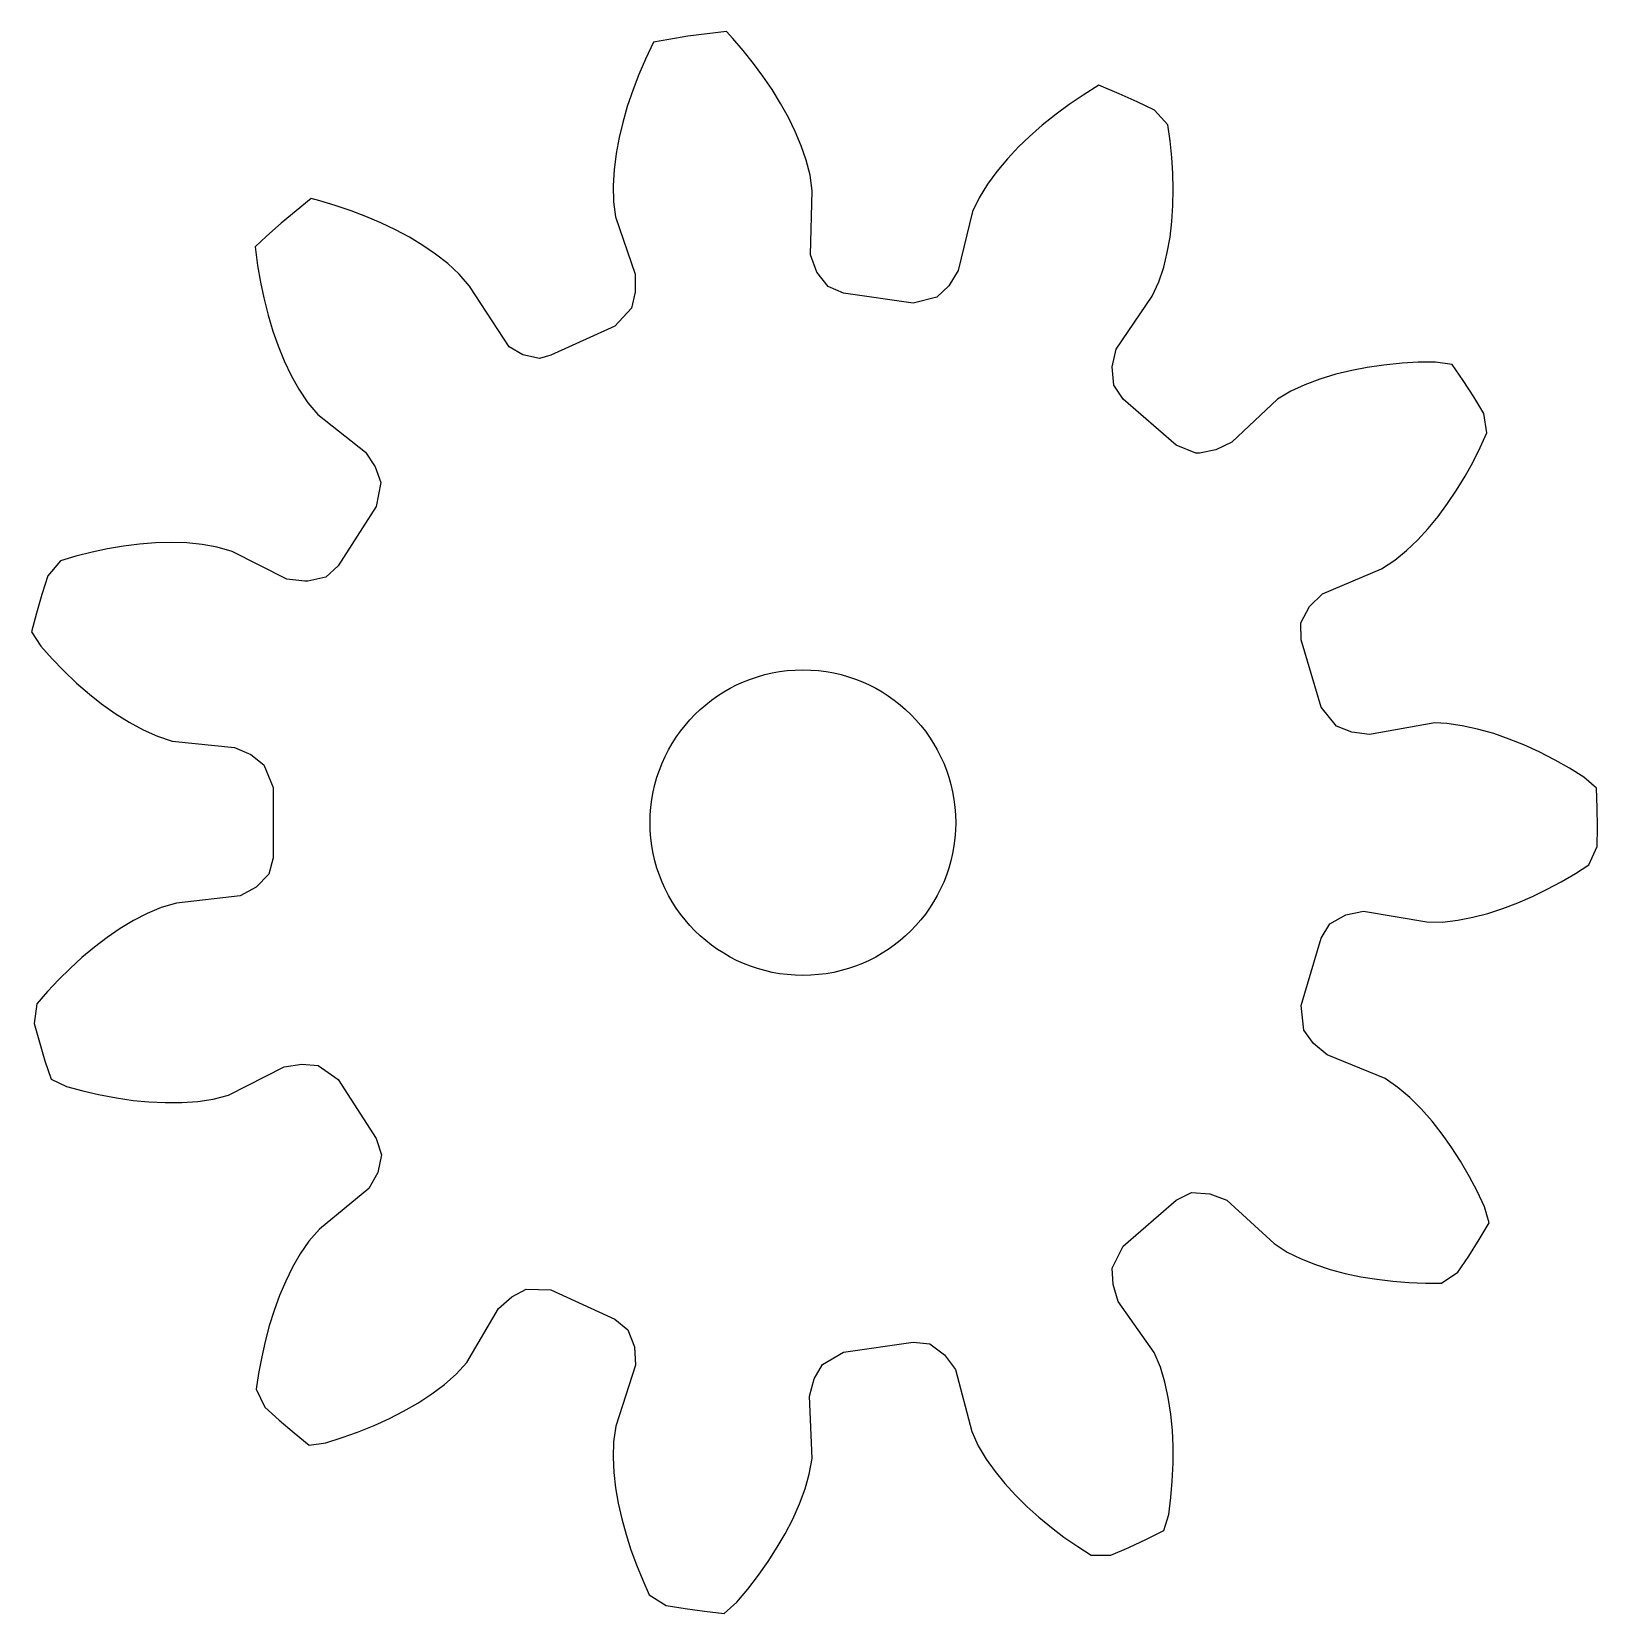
# Model space of a CAD drawing. Extents: x -12.6 to 13, y -12.9 to 12.9.
import ezdxf

# ---------------------------------------------------------------- set-up
doc = ezdxf.new("R2010")
doc.units = 0
doc.header["$MEASUREMENT"] = 0

msp = doc.modelspace()

# ---------------------------------------------------------------- linework, layer by layer
at = {"color": 13}
msp.add_lwpolyline([(10.208, -1.623), (10.466, -1.626), (10.716, -1.597), (10.964, -1.549), (11.209, -1.484), (11.451, -1.406), (11.696, -1.313), (11.94, -1.207), (12.178, -1.091), (12.406, -0.969), (12.641, -0.83), (12.862, -0.689), (12.994, -0.393), (13, -0.074), (12.998, 0.244), (12.988, 0.563), (12.779, 0.743), (12.541, 0.891), (12.311, 1.021), (12.046, 1.157), (11.794, 1.272), (11.558, 1.367), (11.303, 1.456), (11.04, 1.53), (10.785, 1.586), (10.534, 1.62), (10.34, 1.63), (9.269, 1.44), (8.982, 1.478), (8.73, 1.576), (8.478, 1.89), (8.154, 2.993), (8.147, 3.269), (8.288, 3.535), (8.5, 3.743), (9.465, 4.153), (9.683, 4.291), (9.879, 4.45), (10.061, 4.624), (10.232, 4.811), (10.393, 5.008), (10.55, 5.219), (10.697, 5.44), (10.835, 5.666), (10.96, 5.892), (11.083, 6.136), (11.193, 6.374), (11.144, 6.694), (10.976, 6.966), (10.802, 7.233), (10.622, 7.495), (10.349, 7.534), (10.069, 7.53), (9.805, 7.515), (9.508, 7.486), (9.234, 7.447), (8.984, 7.399), (8.721, 7.335), (8.46, 7.256), (8.215, 7.164), (7.986, 7.058), (7.764, 6.926), (7.019, 6.223), (6.757, 6.099), (6.492, 6.046), (6.429, 6.046), (6.11, 6.174), (5.241, 6.926), (5.086, 7.155), (5.061, 7.454), (5.127, 7.744), (5.717, 8.611), (5.826, 8.845), (5.904, 9.085), (5.963, 9.329), (6.007, 9.579), (6.036, 9.832), (6.053, 10.094), (6.058, 10.36), (6.052, 10.624), (6.035, 10.882), (6.007, 11.154), (5.97, 11.414), (5.755, 11.656), (5.468, 11.794), (5.177, 11.925), (4.883, 12.048), (4.844, 12.064), (4.585, 11.902), (4.356, 11.747), (4.145, 11.592), (3.915, 11.408), (3.71, 11.227), (3.529, 11.053), (3.347, 10.859), (3.175, 10.654), (3.023, 10.447), (2.883, 10.221), (2.776, 9.995), (2.54, 9.03), (2.386, 8.784), (2.193, 8.596), (1.802, 8.497), (0.664, 8.66), (0.411, 8.769), (0.228, 9.007), (0.126, 9.287), (0.154, 10.335), (0.12, 10.591), (0.056, 10.835), (-0.027, 11.072), (-0.126, 11.306), (-0.238, 11.534), (-0.365, 11.764), (-0.504, 11.991), (-0.653, 12.209), (-0.806, 12.417), (-0.977, 12.631), (-1.148, 12.829), (-1.249, 12.94), (-1.566, 12.905), (-1.882, 12.863), (-2.196, 12.813), (-2.447, 12.768), (-2.578, 12.491), (-2.687, 12.237), (-2.78, 11.992), (-2.874, 11.713), (-2.949, 11.451), (-3.007, 11.206), (-3.055, 10.945), (-3.089, 10.679), (-3.105, 10.423), (-3.101, 10.158), (-3.068, 9.909), (-2.745, 8.97), (-2.742, 8.68), (-2.802, 8.417), (-3.077, 8.122), (-4.123, 7.645), (-4.309, 7.595), (-4.581, 7.651), (-4.804, 7.786), (-5.458, 8.778), (-5.625, 8.974), (-5.811, 9.145), (-6.009, 9.3), (-6.218, 9.443), (-6.436, 9.575), (-6.667, 9.699), (-6.907, 9.814), (-7.15, 9.918), (-7.392, 10.01), (-7.651, 10.097), (-7.902, 10.172), (-8.046, 10.21), (-8.294, 10.01), (-8.537, 9.804), (-8.775, 9.592), (-8.961, 9.418), (-8.922, 9.115), (-8.876, 8.842), (-8.823, 8.585), (-8.75, 8.3), (-8.672, 8.039), (-8.588, 7.802), (-8.487, 7.555), (-8.372, 7.313), (-8.247, 7.09), (-8.1, 6.869), (-7.938, 6.677), (-7.158, 6.062), (-6.999, 5.82), (-6.908, 5.566), (-6.98, 5.169), (-7.602, 4.202), (-7.806, 4.016), (-8.099, 3.949), (-8.151, 3.948), (-8.442, 3.982), (-9.337, 4.434), (-9.584, 4.508), (-9.832, 4.552), (-10.083, 4.575), (-10.337, 4.582), (-10.591, 4.575), (-10.853, 4.555), (-11.117, 4.522), (-11.377, 4.478), (-11.63, 4.425), (-11.895, 4.358), (-12.147, 4.285), (-12.357, 4.038), (-12.452, 3.734), (-12.54, 3.428), (-12.62, 3.119), (-12.471, 2.887), (-12.284, 2.679), (-12.1, 2.489), (-11.884, 2.283), (-11.675, 2.102), (-11.475, 1.944), (-11.255, 1.787), (-11.024, 1.642), (-10.795, 1.517), (-10.563, 1.413), (-10.318, 1.332), (-9.299, 1.229), (-9.034, 1.112), (-8.82, 0.947), (-8.667, 0.575), (-8.667, -0.575), (-8.738, -0.841), (-8.948, -1.057), (-9.21, -1.197), (-10.252, -1.318), (-10.5, -1.389), (-10.732, -1.487), (-10.956, -1.603), (-11.173, -1.734), (-11.383, -1.877), (-11.593, -2.035), (-11.797, -2.206), (-11.992, -2.384), (-12.176, -2.565), (-12.363, -2.765), (-12.535, -2.962), (-12.578, -3.284), (-12.494, -3.591), (-12.402, -3.896), (-12.303, -4.199), (-12.052, -4.314), (-11.783, -4.388), (-11.525, -4.448), (-11.232, -4.504), (-10.958, -4.543), (-10.704, -4.568), (-10.435, -4.581), (-10.162, -4.579), (-9.901, -4.56), (-9.651, -4.522), (-9.4, -4.458), (-8.488, -3.993), (-8.201, -3.949), (-7.932, -3.972), (-7.602, -4.202), (-6.98, -5.169), (-6.896, -5.432), (-6.956, -5.726), (-7.101, -5.986), (-7.912, -6.652), (-8.082, -6.845), (-8.225, -7.053), (-8.35, -7.271), (-8.462, -7.499), (-8.562, -7.733), (-8.652, -7.98), (-8.732, -8.233), (-8.8, -8.489), (-8.856, -8.741), (-8.906, -9.01), (-8.944, -9.269), (-8.806, -9.563), (-8.569, -9.776), (-8.327, -9.983), (-8.08, -10.184), (-7.807, -10.145), (-7.54, -10.061), (-7.29, -9.973), (-7.014, -9.862), (-6.762, -9.747), (-6.535, -9.63), (-6.301, -9.495), (-6.073, -9.346), (-5.864, -9.189), (-5.674, -9.022), (-5.498, -8.832), (-4.981, -7.948), (-4.764, -7.756), (-4.526, -7.63), (-4.123, -7.645), (-3.077, -8.122), (-2.865, -8.298), (-2.756, -8.578), (-2.738, -8.875), (-3.06, -9.873), (-3.099, -10.128), (-3.106, -10.38), (-3.093, -10.632), (-3.065, -10.884), (-3.022, -11.134), (-2.964, -11.39), (-2.894, -11.647), (-2.813, -11.899), (-2.725, -12.141), (-2.621, -12.395), (-2.513, -12.633), (-2.238, -12.806), (-1.924, -12.857), (-1.608, -12.9), (-1.291, -12.936), (-1.083, -12.755), (-0.903, -12.541), (-0.741, -12.331), (-0.569, -12.088), (-0.419, -11.855), (-0.291, -11.635), (-0.167, -11.395), (-0.056, -11.145), (0.035, -10.901), (0.105, -10.657), (0.15, -10.403), (0.107, -9.38), (0.185, -9.101), (0.318, -8.865), (0.664, -8.66), (1.802, -8.497), (2.076, -8.529), (2.319, -8.706), (2.495, -8.946), (2.764, -9.96), (2.869, -10.195), (2.999, -10.411), (3.146, -10.616), (3.306, -10.813), (3.477, -11), (3.664, -11.185), (3.862, -11.363), (4.066, -11.531), (4.272, -11.687), (4.496, -11.844), (4.716, -11.986), (5.04, -11.983), (5.333, -11.856), (5.622, -11.722), (5.907, -11.58), (5.985, -11.316), (6.02, -11.038), (6.043, -10.774), (6.057, -10.477), (6.057, -10.2), (6.045, -9.945), (6.02, -9.676), (5.978, -9.407), (5.922, -9.151), (5.85, -8.909), (5.75, -8.67), (5.161, -7.833), (5.076, -7.556), (5.06, -7.286), (5.241, -6.926), (6.11, -6.174), (6.358, -6.053), (6.658, -6.07), (6.936, -6.177), (7.71, -6.885), (7.926, -7.026), (8.152, -7.137), (8.386, -7.23), (8.627, -7.309), (8.873, -7.374), (9.13, -7.428), (9.392, -7.471), (9.655, -7.502), (9.912, -7.522), (10.186, -7.533), (10.448, -7.534), (10.719, -7.356), (10.896, -7.091), (11.066, -6.822), (11.23, -6.548), (11.153, -6.284), (11.032, -6.031), (10.909, -5.797), (10.759, -5.539), (10.61, -5.306), (10.462, -5.098), (10.295, -4.886), (10.115, -4.681), (9.93, -4.497), (9.737, -4.332), (9.525, -4.185), (8.576, -3.799), (8.355, -3.612), (8.196, -3.394), (8.154, -2.993), (8.478, -1.89), (8.621, -1.655), (8.883, -1.507), (9.174, -1.447)], close=True, dxfattribs=at)
msp.add_circle((0, 0), 2.5, dxfattribs=at)

doc.saveas('drawing.dxf')
